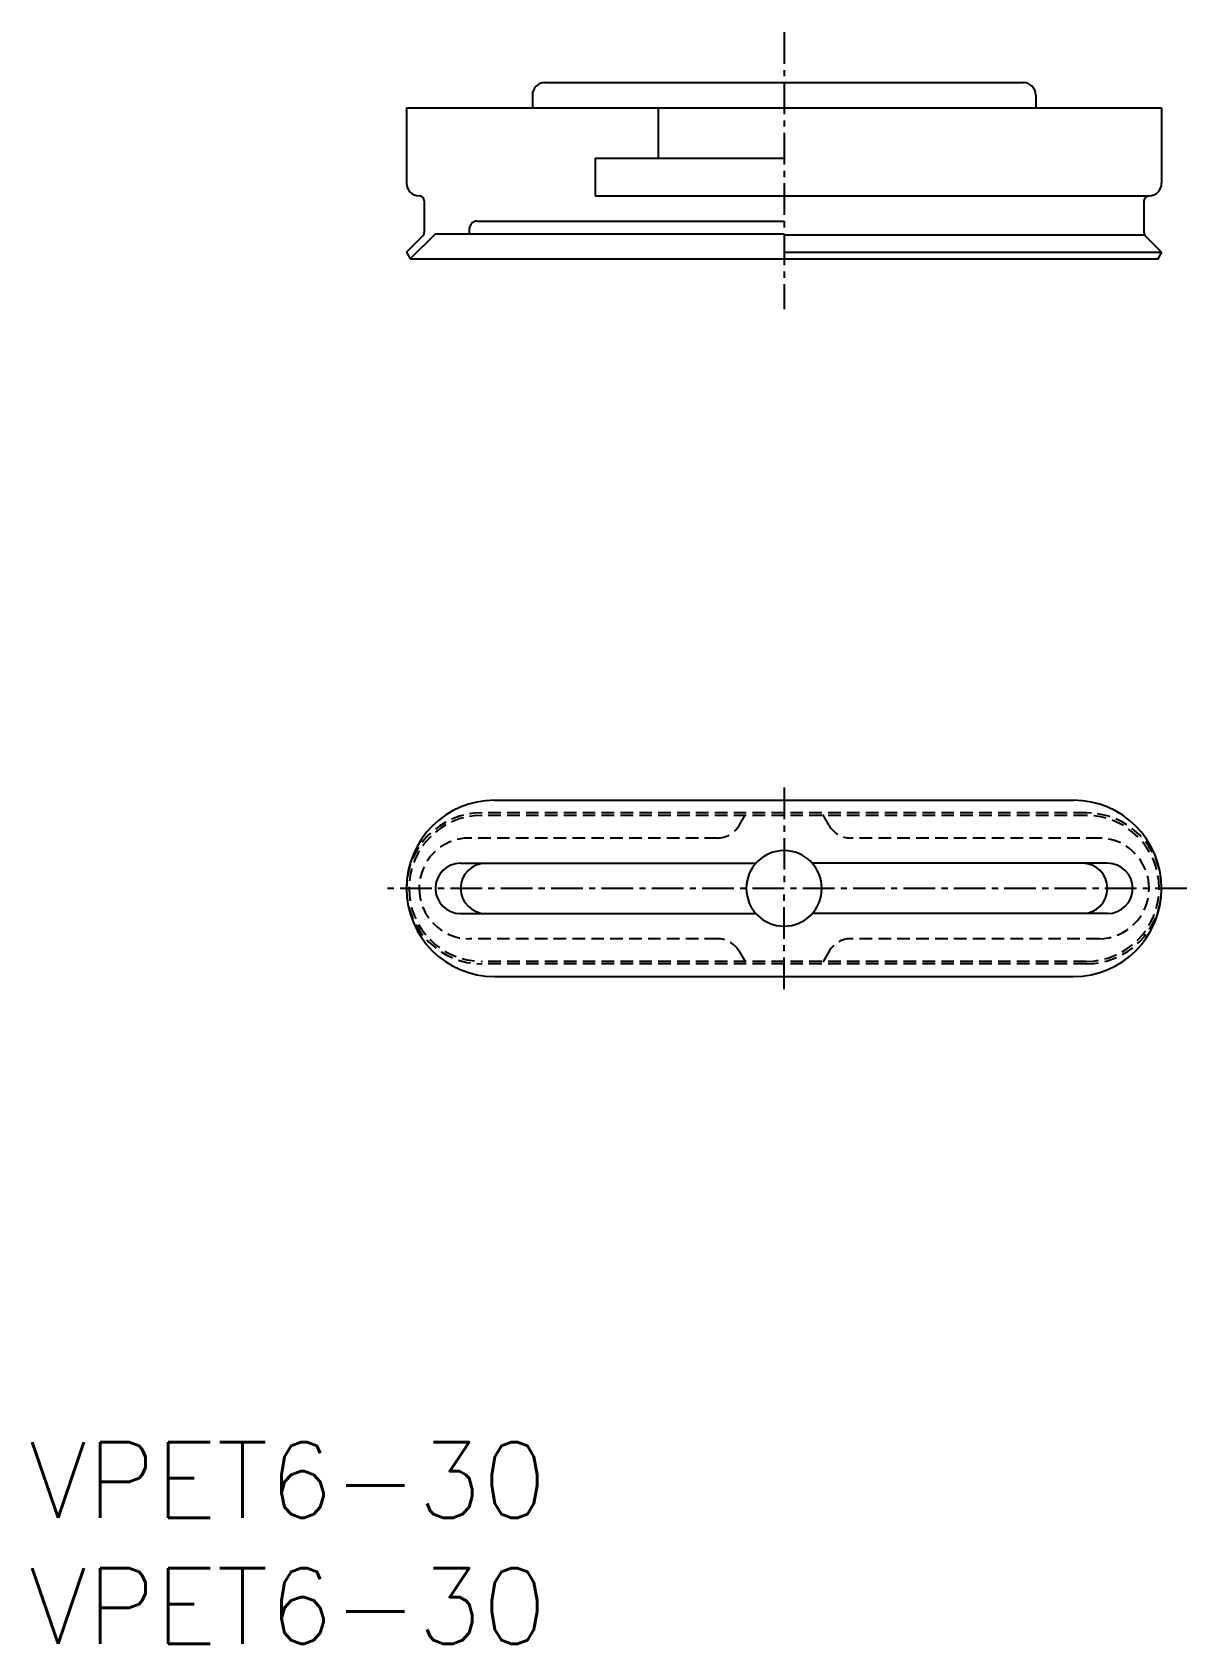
# Model space of a CAD drawing. Extents: x 0.1 to 46, y 0 to 64.
import ezdxf

# ---------------------------------------------------------------- set-up
doc = ezdxf.new("R2010")
doc.units = 0
doc.linetypes.add('CENTER', pattern=[2, 1.25, -0.25, 0.25, -0.25])
doc.linetypes.add('DASHED', pattern=[0.75, 0.5, -0.25])
doc.layers.get('0').update_dxf_attribs({"linetype": 'CONTINUOUS'})
doc.layers.add('CENTER', color=1, linetype='CENTER')
doc.styles.get("Standard").update_dxf_attribs({"font": 'txt.shx'})

# ---------------------------------------------------------------- blocks, each defined once
blk = doc.blocks.new('*U24')
at = {"color": 7, "linetype": 'CONTINUOUS'}
blk.add_text('VPET6-30', height=3, dxfattribs=at).set_placement((0, 0))
blk = doc.blocks.new('*U25')
at = {"color": 7, "linetype": 'CONTINUOUS'}
blk.add_text('VPET6-30', height=3, dxfattribs=at).set_placement((0, 5))

msp = doc.modelspace()

# ---------------------------------------------------------------- linework, layer by layer
at = {"color": 7, "linetype": 'CONTINUOUS'}
for p, q in [((20, 61.5), (20, 61)), ((20.5, 62), (39.5, 62)), ((40, 61.5), (40, 61)), ((15, 61), (45, 61)), ((15, 61), (15, 58)), ((25, 61), (25, 59)), ((45, 61), (45, 58)), ((22.5, 59), (30, 59)), ((22.5, 59), (22.5, 57.5)), ((15.7, 57.3), (15.7, 56.043)), ((22.5, 57.5), (30, 57.5)), ((30, 57.5), (44.5, 57.5)), ((44.3, 57.3), (44.3, 56.043)), ((17.8, 56.5), (30, 56.5)), ((15, 55.26), (15.641, 55.901)), ((15.15, 55), (16.15, 56)), ((16.15, 56), (30, 56)), ((17.5, 56), (17.5, 56.2)), ((30, 55.96), (44.3, 55.96)), ((45, 55.26), (44.359, 55.901)), ((15, 55.26), (15.15, 55)), ((30, 55.26), (45, 55.26)), ((45, 55.26), (44.85, 55)), ((15.15, 55), (44.85, 55)), ((18.5, 33.5), (41.5, 33.5)), ((18.5, 26.5), (41.5, 26.5))]:
    msp.add_line(p, q, dxfattribs=at)
at = {"color": 3, "linetype": 'DASHED'}
for p, q in [((42, 33), (18, 33)), ((42, 32.9), (18, 32.9)), ((28.211, 32.5), (28.5, 33)), ((31.789, 32.5), (31.5, 33)), ((27.345, 32), (17.5, 32)), ((42.5, 32), (32.655, 32)), ((27.345, 28), (17.5, 28)), ((42.5, 28), (32.655, 28)), ((42, 27.1), (18, 27.1)), ((42, 27), (18, 27)), ((28.211, 27.5), (28.5, 27)), ((31.789, 27.5), (31.5, 27))]:
    msp.add_line(p, q, dxfattribs=at)
at = {"color": 3, "linetype": 'CONTINUOUS'}
for p, q in [((17.15, 31), (28.882, 31)), ((42.85, 31), (31.118, 31)), ((17.15, 29), (28.882, 29)), ((42.85, 29), (31.118, 29))]:
    msp.add_line(p, q, dxfattribs=at)
at = {"color": 7, "linetype": 'CONTINUOUS'}
for centre, radius, start, end in [((20.5, 61.5), 0.5, 90, 180), ((39.5, 61.5), 0.5, 0, 90), ((15.5, 58), 0.5, 180, 270), ((44.5, 58), 0.5, 270, 0), ((15.5, 57.3), 0.2, 0, 90), ((44.5, 57.3), 0.2, 90, 180), ((17.8, 56.2), 0.3, 90, 180), ((15.5, 56.043), 0.2, 314.99999, 0), ((44.5, 56.043), 0.2, 180, 225.00001), ((18.5, 30), 3.5, 90, 180), ((41.5, 30), 3.5, 0, 90), ((30, 30), 1.5, 0, 180), ((18.5, 30), 3.5, 180, 270), ((30, 30), 1.5, 180, 0), ((41.5, 30), 3.5, 270, 0)]:
    msp.add_arc(centre, radius, start, end, dxfattribs=at)
at = {"color": 3, "linetype": 'DASHED'}
for centre, radius, start, end in [((18, 30), 3, 90, 180), ((18, 30), 2.9, 90, 180), ((42, 30), 3, 0, 90), ((42, 30), 2.9, 0, 90), ((17.5, 30), 2, 90, 180), ((27.345, 33), 1, 270, 330), ((32.655, 33), 1, 210, 270), ((42.5, 30), 2, 0, 90), ((18, 30), 3, 180, 270), ((18, 30), 2.9, 180, 270), ((17.5, 30), 2, 180, 270), ((42, 30), 3, 270, 0), ((42, 30), 2.9, 270, 0), ((42.5, 30), 2, 270, 0), ((27.345, 27), 1, 30, 90), ((32.655, 27), 1, 90, 150)]:
    msp.add_arc(centre, radius, start, end, dxfattribs=at)
at = {"color": 3, "linetype": 'CONTINUOUS'}
for centre, start, end in [((17.15, 30), 90, 180), ((18.15, 30), 90, 180), ((41.85, 30), 0, 90), ((42.85, 30), 0, 90), ((17.15, 30), 180, 270), ((18.15, 30), 180, 270), ((41.85, 30), 270, 0), ((42.85, 30), 270, 0)]:
    msp.add_arc(centre, 1, start, end, dxfattribs=at)
at = {"color": 7, "linetype": 'CONTINUOUS'}
msp.add_point((44.85, 55), dxfattribs=at)
at = {"layer": 'CENTER', "color": 1, "linetype": 'CENTER'}
for p, q in [((30, 64), (30, 53)), ((30, 34), (30, 30)), ((46, 30), (14, 30)), ((30, 26), (30, 30))]:
    msp.add_line(p, q, dxfattribs=at)

# ---------------------------------------------------------------- block references
at = {"color": 7, "linetype": 'CONTINUOUS'}
for name in ['*U25', '*U24']:
    msp.add_blockref(name, (0, 0), dxfattribs=at)

doc.saveas('drawing.dxf')
